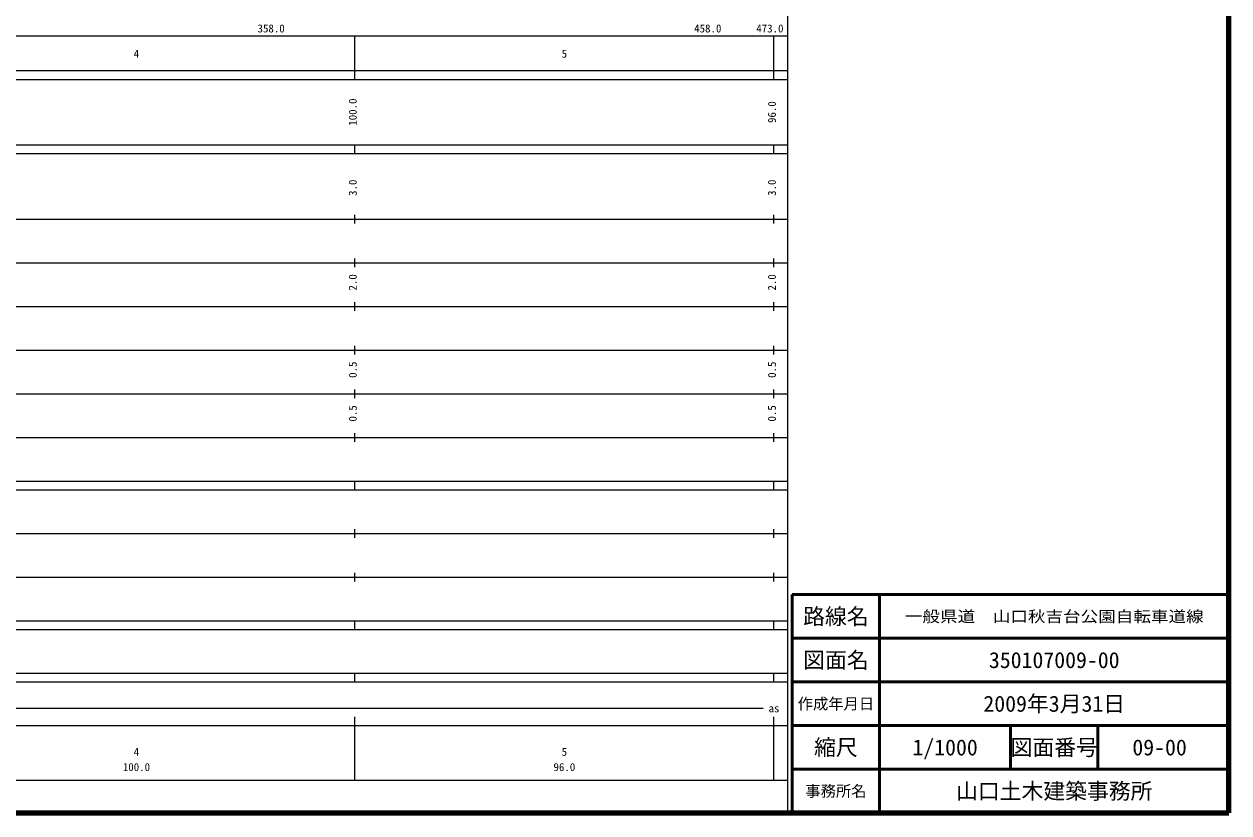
# Model space of a CAD drawing. Units: millimetres on the paper, enlarged 1000 times. Extents: x 40000 to 680000, y 20000 to 380000.
# Drawn here: x 404078 to 680000, y 20000 to 200656 of the extents above; entities that cross this region are included whole.
import ezdxf
from ezdxf.enums import TextEntityAlignment as Align

# ---------------------------------------------------------------- set-up
doc = ezdxf.new("R2010")
doc.units = ezdxf.units.MM
doc.header["$LTSCALE"] = 1000
for name, color, linetype, lineweight in [('M-TTL', 2, 'Continuous', 140), ('M-TTL-BAND', 7, 'Continuous', 25), ('M-TTL-FRAM', 2, 'Continuous', 50), ('M-TTL-LINE', 7, 'Continuous', 50)]:
    doc.layers.add(name, color=color, linetype=linetype, lineweight=lineweight)
doc.layers.add('M-TTL-TXT', color=7, linetype='Continuous')
doc.styles.add('ＭＳ ゴシック', font='')
doc.styles.get('ＭＳ ゴシック').set_extended_font_data('MS Gothic')

msp = doc.modelspace()

# ---------------------------------------------------------------- linework, layer by layer
at = {"layer": 'M-TTL'}
for p, q in [((680000, 20000), (680000, 380000)), ((40000, 20000), (680000, 20000))]:
    msp.add_line(p, q, dxfattribs=at)
at = {"layer": 'M-TTL-BAND'}
for p, q in [((579000, 20000), (579000, 370000)), ((60808, 198000), (579000, 198000)), ((479808, 188000), (479808, 198000)), ((575808, 188000), (575808, 198000)), ((40000, 190000), (579000, 190000)), ((40000, 188000), (579000, 188000)), ((40000, 173000), (579000, 173000)), ((479808, 171000), (479808, 173000)), ((575808, 171000), (575808, 173000)), ((40000, 171000), (579000, 171000)), ((40000, 156000), (579000, 156000)), ((479808, 155000), (479808, 157000)), ((575808, 155000), (575808, 157000)), ((479808, 145000), (479808, 147000)), ((575808, 145000), (575808, 147000)), ((46000, 146000), (579000, 146000)), ((52000, 136000), (579000, 136000)), ((479808, 135000), (479808, 137000)), ((575808, 135000), (575808, 137000)), ((479808, 125000), (479808, 127000)), ((575808, 125000), (575808, 127000)), ((46000, 126000), (579000, 126000)), ((52000, 116000), (579000, 116000)), ((479808, 115000), (479808, 117000)), ((575808, 115000), (575808, 117000)), ((46000, 106000), (579000, 106000)), ((479808, 105000), (479808, 107000)), ((575808, 105000), (575808, 107000)), ((40000, 96000), (579000, 96000)), ((40000, 94000), (579000, 94000)), ((479808, 94000), (479808, 96000)), ((575808, 94000), (575808, 96000)), ((49000, 84000), (579000, 84000)), ((479808, 83000), (479808, 85000)), ((575808, 83000), (575808, 85000)), ((479808, 73000), (479808, 75000)), ((575808, 73000), (575808, 75000)), ((40000, 74000), (579000, 74000)), ((40000, 64000), (579000, 64000)), ((479808, 62000), (479808, 64000)), ((575808, 62000), (575808, 64000)), ((40000, 62000), (579000, 62000)), ((40000, 52000), (579000, 52000)), ((40000, 50000), (579000, 50000)), ((479808, 50000), (479808, 52000)), ((575808, 50000), (575808, 52000)), ((182776, 44000), (573310, 44000)), ((479808, 27500), (479808, 42000)), ((575808, 27500), (575808, 42000)), ((40000, 40000), (579000, 40000)), ((60808, 27500), (579000, 27500))]:
    msp.add_line(p, q, dxfattribs=at)
at = {"layer": 'M-TTL-FRAM'}
for p, q in [((680000, 70000), (580000, 70000)), ((580000, 70000), (580000, 20000))]:
    msp.add_line(p, q, dxfattribs=at)
at = {"layer": 'M-TTL-LINE'}
for p, q in [((600000, 70000), (600000, 20000)), ((680000, 60000), (580000, 60000)), ((680000, 50000), (580000, 50000)), ((680000, 40000), (580000, 40000)), ((630000, 40000), (630000, 30000)), ((650000, 40000), (650000, 30000)), ((680000, 30000), (580000, 30000))]:
    msp.add_line(p, q, dxfattribs=at)

# ---------------------------------------------------------------- texts
at = {"layer": 'M-TTL-BAND', "style": 'ＭＳ ゴシック'}
for s, p in [('358.0', (460653, 198195)), ('458.0', (560653, 198195)), ('473.0', (574874, 198195)), ('4', (429808, 192405)), ('5', (527808, 192405)), ('as', (575808, 42500)), ('4', (429808, 32523)), ('5', (527808, 32523)), ('100.0', (429808, 29033)), ('96.0', (527808, 29033))]:
    msp.add_text(s, height=1833, dxfattribs=at).set_placement(p, align=Align.BOTTOM_CENTER)
for s, p in [('100.0', (480808, 180500)), ('96.0', (576808, 180500)), ('3.0', (480808, 163174)), ('3.0', (576808, 163174)), ('2.0', (480808, 141500)), ('2.0', (576808, 141500)), ('0.5', (480808, 121500)), ('0.5', (576808, 121500)), ('0.5', (480808, 111500)), ('0.5', (576808, 111500))]:
    msp.add_text(s, height=1833, rotation=90, dxfattribs=at).set_placement(p, align=Align.BOTTOM_CENTER)
at = {"layer": 'M-TTL-TXT', "style": 'ＭＳ ゴシック'}
for s, height, p in [('路線名', 3666, (590000, 65000)), ('路線名', 3666, (590000, 65000)), ('図面名', 3666, (590000, 55000)), ('図面名', 3666, (590000, 55000)), ('350107009-00', 3666, (640000, 55000)), ('2009年3月31日', 3666, (640000, 45000)), ('作成年月日', 2566, (590000, 45000)), ('作成年月日', 2566, (590000, 45000)), ('縮尺', 3666, (590000, 35000)), ('縮尺', 3666, (590000, 35000)), ('1/1000', 3666, (615000, 35000)), ('図面番号', 3666, (640000, 35000)), ('図面番号', 3666, (640000, 35000)), ('09-00', 3666, (664125, 35000)), ('事務所名', 2566, (590000, 25000)), ('事務所名', 2566, (590000, 25000)), ('山口土木建築事務所', 3666, (640000, 25000))]:
    msp.add_text(s, height=height, dxfattribs=at).set_placement(p, align=Align.MIDDLE_CENTER)
at = {"layer": 'M-TTL-TXT', "style": 'ＭＳ ゴシック', "width": 1.15}
msp.add_text('一般県道\u3000山口秋吉台公園自転車道線', height=2566, dxfattribs=at).set_placement((640000, 65000), align=Align.MIDDLE_CENTER)

doc.saveas('drawing.dxf')
